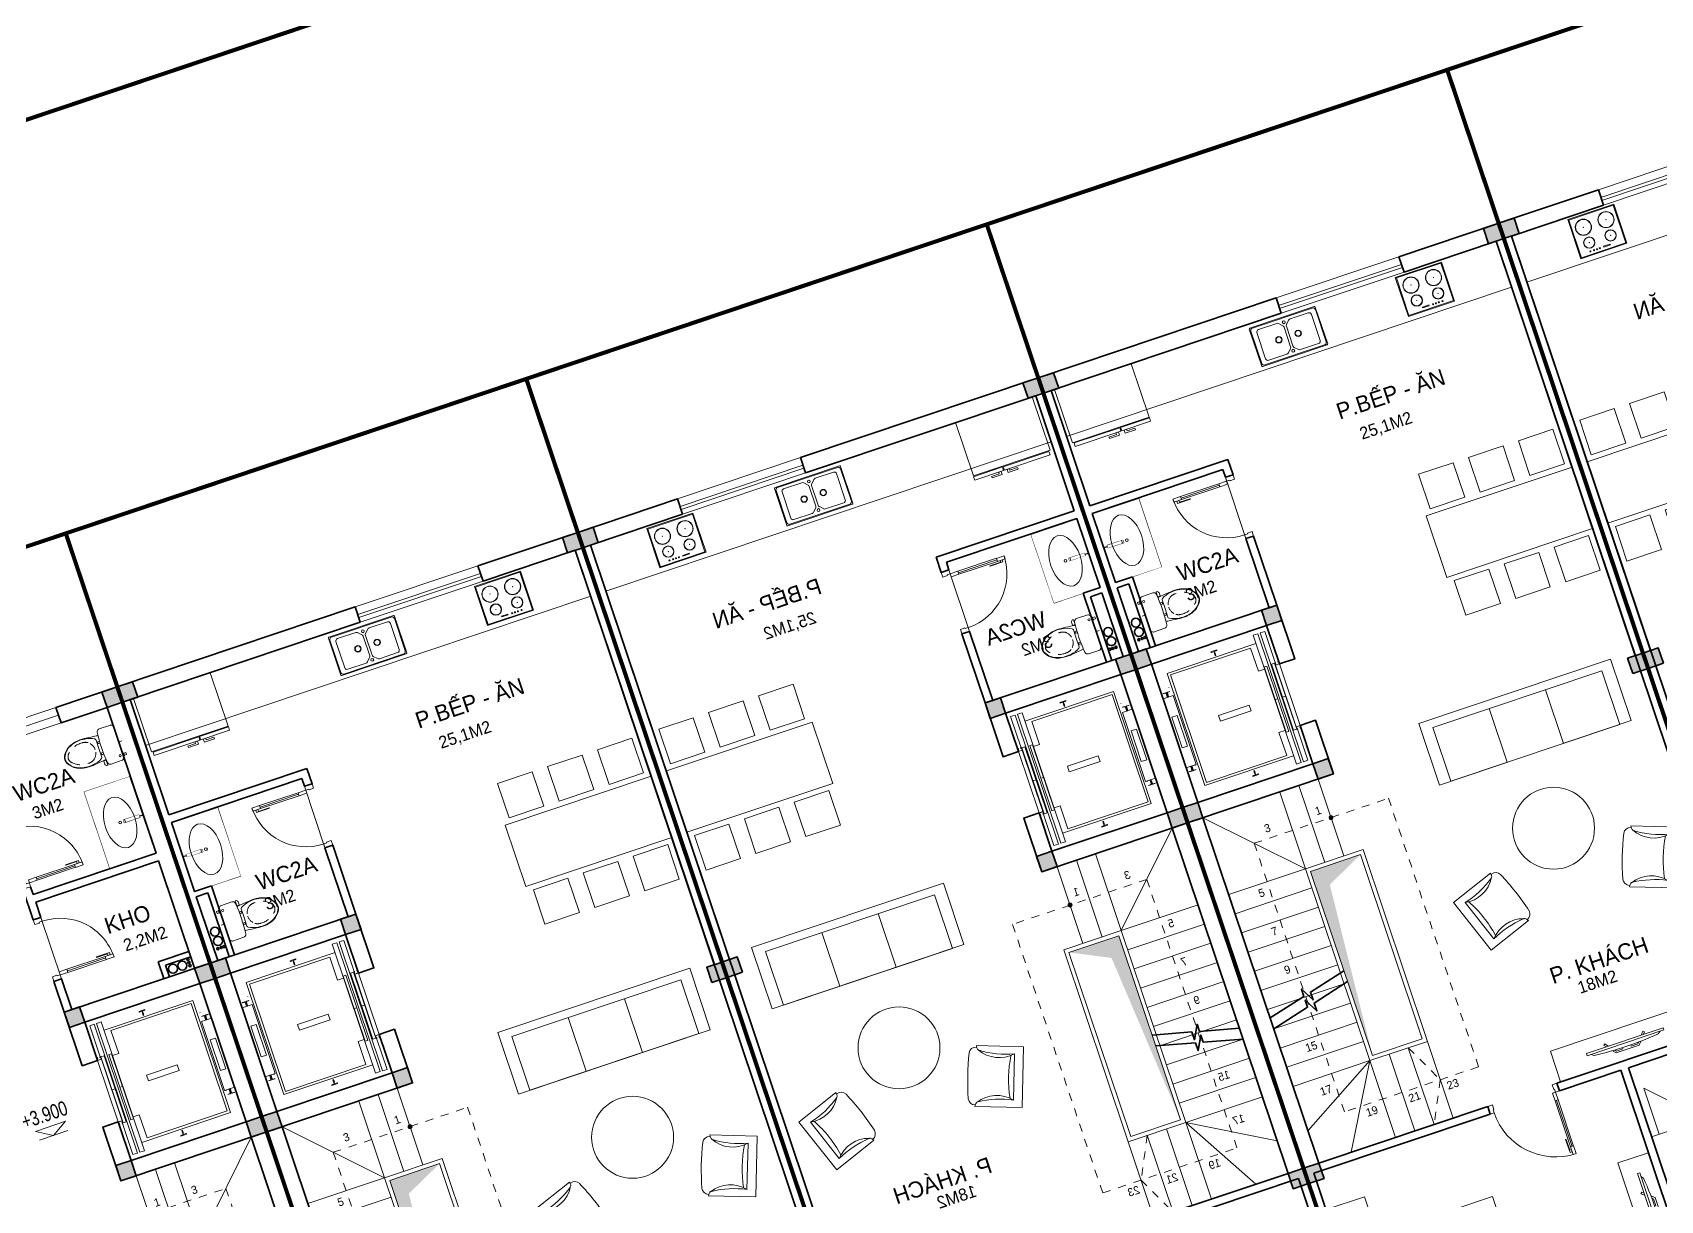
# Model space of a CAD drawing. Header units: metres. Extents: x 568336 to 569219, y 2065964 to 2066430.
# Drawn here: x 568539.63 to 568559.74, y 2066027.63 to 2066042.06 of the extents above; entities that cross this region are included whole.
import ezdxf

# ---------------------------------------------------------------- set-up
doc = ezdxf.new("R2010")
doc.units = ezdxf.units.M
for name, pattern in [('$AUDIT_BAD_LTYPE2', [0]), ('CENTER', [2, 1.25, -0.25, 0.25, -0.25]), ('HIDDEN', [0.375, 0.25, -0.125]), ('HIDDEN2', [0.1875, 0.125, -0.0625]), ('xref-thap C (mb tang 32-2)$0$HIDDEN', [0.375, 0.25, -0.125])]:
    doc.linetypes.add(name, pattern=pattern)
doc.layers.get('0').update_dxf_attribs({"linetype": 'CONTINUOUS'})
doc.layers.get('DEFPOINTS').update_dxf_attribs({"linetype": 'CONTINUOUS'})
for name, color, linetype, lineweight in [('-CENTER', 143, 'CENTER', 13), ('-CONCRETE', 1, 'CONTINUOUS', 35), ('-DIM', 9, 'CONTINUOUS', 13), ('-DOOR', 137, 'CONTINUOUS', 9), ('-FURNITURE', 46, 'CONTINUOUS', 9), ('-HATCH', 8, 'CONTINUOUS', 5), ('-KH', 143, 'CONTINUOUS', 13), ('-LINE1', 7, 'CONTINUOUS', 18), ('-LINE2', 252, 'CONTINUOUS', 9), ('-STEEL1', 1, 'CONTINUOUS', 35), ('-TEXT', 7, 'CONTINUOUS', 15), ('-WALL', 4, 'CONTINUOUS', 35), ('TEXT25', 2, 'CONTINUOUS', 13)]:
    doc.layers.add(name, color=color, linetype=linetype, lineweight=lineweight)
for name, color, linetype in [('-RANH GIOI LO DAT', 12, 'CONTINUOUS'), ('ChiaLo', 128, 'CENTER'), ('ViaHeS', 32, 'CONTINUOUS')]:
    doc.layers.add(name, color=color, linetype=linetype)
doc.styles.add('1', font='arial.ttf')
doc.styles.add('SVN_AVO_thuong', font='')
doc.styles.add('T1', font='', dxfattribs={"height": 200})
doc.styles.add('vnavanth', font='', dxfattribs={"width": 0.8})
doc.styles.get('SVN_AVO_thuong').set_extended_font_data('SVN-Avo')
doc.styles.get('T1').set_extended_font_data('VNgeometric Light')
doc.styles.get('vnavanth').set_extended_font_data('.VnAvantH')

# ---------------------------------------------------------------- blocks, each defined once
blk = doc.blocks.new('XR.MB.LM123$0$tvi 1')
blk.add_lwpolyline([(29, 0), (29, -1000), (0, -1000), (0, 0)], close=True)
for points in [[(29, -50), (52, -81)], [(-24, -236), (-39, -252)], [(0, -285), (-39, -252)], [(0, -256), (-24, -236)], [(70, -315), (111, -350), (111, -650), (70, -685)], [(89, -446), (89, -360), (71, -345)], [(89, -554), (89, -640), (71, -655)], [(89, -446), (73, -446)], [(89, -554), (73, -554)], [(0, -715), (-39, -748)], [(-24, -764), (-39, -748)], [(0, -744), (-24, -764)], [(29, -950), (52, -919)]]:
    blk.add_lwpolyline(points)
blk.add_arc((-4025, -500), 4099, 354.1311, 5.8689)
blk = doc.blocks.new('SOFA 2500')
at = {"layer": '-FURNITURE'}
for p, q in [((267949, 8788), (268649, 8788)), ((267949, 8055), (268649, 8055))]:
    blk.add_line(p, q, dxfattribs=at)
for points in [[(267849, 9672), (268649, 9672), (268649, 7172), (267849, 7172)], [(267949, 9522), (268649, 9522), (268649, 7322), (267949, 7322)]]:
    blk.add_lwpolyline(points, close=True, dxfattribs=at)
blk = doc.blocks.new('A$C18091ED7')
for p, q in [((0, -42), (0, 0)), ((146, -27), (179, -27)), ((146, -27), (146, -30)), ((146, -30), (166, -30)), ((153, -37), (146, -30)), ((152, 0), (152, -27)), ((152, 0), (179, 0)), ((153, -37), (166, -37)), ((153, -40), (153, -37)), ((153, -40), (178, -40)), ((153, -40), (178, -40)), ((153, -40), (153, -42)), ((185, -30), (166, -30)), ((178, -37), (166, -37)), ((185, -30), (178, -37)), ((178, -37), (178, -40)), ((178, -40), (178, -42)), ((179, 0), (179, -27)), ((179, -27), (185, -27)), ((185, -27), (185, -30)), ((-83, -267), (-83, -300)), ((-83, -278), (-83, -288)), ((-61, -290), (-83, -290)), ((-63, -265), (-81, -265)), ((-61, -267), (-61, -300)), ((61, -267), (61, -300)), ((61, -290), (83, -290)), ((63, -265), (81, -265)), ((83, -267), (83, -300)), ((83, -278), (83, -288)), ((165, -262), (165, -290)), ((168, -260), (228, -260)), ((168, -292), (207, -292)), ((231, -274), (231, -262))]:
    blk.add_line(p, q)
for points in [[(230, -219, -0.137407), (225, -235), (222, -241, -0.236081), (198, -255, -0.051961), (-198, -255, -0.236081), (-222, -241), (-225, -235, -0.137407), (-230, -219), (-230, -72, -0.198912), (-226, -63), (-209, -46, -0.198912), (-200, -42), (0, -42), (200, -42, -0.198912), (209, -46), (226, -63, -0.198912), (230, -72)], [(144, -619, -0.212405), (26, -734, -0.027685), (-1, -739, -0.022279), (-26, -734, -0.212405), (-144, -619, -0.142796), (-167, -428, -0.093005), (-128, -309, -0.256439), (-111, -300), (0, -300), (111, -300, -0.256439), (128, -309, -0.093005), (167, -428, -0.142796)]]:
    blk.add_lwpolyline(points, format="xyb", close=True)
at = {"linetype": 'xref-thap C (mb tang 32-2)$0$HIDDEN', "ltscale": 100}
blk.add_lwpolyline([(61, -669, -0.199031), (0, -699, -0.199031), (-61, -669, -0.218924), (-132, -478, -0.153791), (-112, -404, -0.236701), (0, -348, -0.236701), (112, -404, -0.153791), (132, -478, -0.218924)], format="xyb", close=True, dxfattribs=at)
blk.add_circle((166, -78), 13.9)
for centre, radius, start, end in [((-81, -267), 1.98, 90, 180), ((-63, -267), 1.98, 0, 90), ((63, -267), 1.98, 90, 180), ((81, -267), 1.98, 0, 90), ((168, -262), 2.47, 90, 180), ((168, -290), 2.47, 180, 270), ((207, -277), 15.5, 270, 306.4659), ((168, -225), 80.1, 306.4659, 320.3123), ((228, -274), 2.47, 320.3123, 0)]:
    blk.add_arc(centre, radius, start, end)
for points in [[(-156, -259), (-157, -267), (-164, -328), (-169, -385), (-184, -528), (-136, -679), (-50, -735), (-20, -741), (0, -744)], [(156, -259), (157, -267), (164, -328), (169, -385), (184, -528), (136, -679), (50, -735), (20, -741), (0, -744)]]:
    blk.add_open_spline(points, degree=3, knots=[130.613938, 130.613938, 130.613938, 130.613938, 152.852109, 311.129351, 417.703951, 561.383393, 697.692632, 710.812262, 710.812262, 710.812262, 710.812262])
blk = doc.blocks.new('G1600')
for p, q in [((137477, -212827), (139077, -212827)), ((137228, -213392), (137228, -213077)), ((139326, -213392), (139326, -213077)), ((137385, -213234), (137070, -213234)), ((139169, -213234), (139484, -213234))]:
    blk.add_line(p, q)
blk.add_lwpolyline([(137477, -213484), (137477, -211484), (139077, -211484), (139077, -213484), (137477, -213484)])
for points in [[(136977, -213484), (136977, -212984), (137477, -212984), (137477, -213484)], [(137617, -213375), (137617, -212999), (138235, -212999), (138235, -213375)], [(138937, -213375), (138937, -212999), (138320, -212999), (138320, -213375)], [(139577, -213484), (139577, -212984), (139077, -212984), (139077, -213484)]]:
    blk.add_lwpolyline(points, close=True)
for centre, radius in [((137228, -213234), 157), ((139326, -213234), 157), ((137228, -213234), 82.4), ((139326, -213234), 82.4)]:
    blk.add_circle(centre, radius)
blk = doc.blocks.new('ghe11asdsdsdsd')
at = {"layer": '-FURNITURE', "ltscale": 5}
for p, q in [((-454, 642), (-454, -60)), ((447, 643), (445, -59)), ((339, 75), (-348, 74)), ((445, -59), (-454, -60))]:
    blk.add_line(p, q, dxfattribs=at)
for centre, radius, start, end in [((-330, 640), 103, 97.7909, 180.472), ((14, -3057), 3816, 85.1505, 95.3732), ((322, 644), 103, 359.5522, 82.2333), ((-557, 172), 481, 73.628, 77.6744), ((-435, 586), 50, 17.2905, 73.628), ((-753, 311), 469, 329.603, 39.8271), ((-1717, 235), 1379, 353.2677, 15.3477), ((745, 311), 469, 140.0382, 210.2652), ((1709, 233), 1379, 164.5193, 186.6002), ((428, 586), 50, 106.2084, 162.5459), ((548, 172), 481, 102.162, 106.2084), ((-1, -1576), 1730, 79.6029, 100.5814)]:
    blk.add_arc(centre, radius, start, end, dxfattribs=at)
blk = doc.blocks.new('Sink_Cicle')
blk.add_lwpolyline([(17, -50), (-17, -50), (-18, -252), (17, -252)], close=True)
blk.add_circle((0, -300), 17.5)
at = {"layer": 'DEFPOINTS'}
blk.add_line((0, -100), (0, 0), dxfattribs=at)
blk.add_wipeout([(17, -50), (-17, -50), (-18, -252), (17, -252)])
at = {"layer": '-FURNITURE', "linetype": 'Continuous'}
blk.add_ellipse((0, -300), major_axis=(-325, 0), ratio=0.584615, dxfattribs=at)
blk.add_line((-18, -237), (17, -237))
blk = doc.blocks.new('*U148')
at = {"ltscale": 300}
blk.add_lwpolyline([(0, 0), (900, 0), (900, -600), (0, -600)], close=True, dxfattribs=at)
blk.add_wipeout([(0, 0), (900, 0), (900, -600), (0, -600)], dxfattribs=at)
blk.add_blockref('Sink_Cicle', (450, 0), dxfattribs=at)
blk = doc.blocks.new('A$C55AD6C8F')
at = {"ltscale": 3}
for p, q in [((-750, 624), (-750, 1000)), ((-750, 1000), (-704, 1000)), ((-704, 1000), (-704, 624)), ((0, 1000), (-695, 1000)), ((-695, 1000), (-695, 0)), ((0, 0), (0, 1000)), ((-704, 624), (-750, 624)), ((-750, 613), (-750, 18)), ((-704, 613), (-750, 613)), ((-704, 18), (-704, 613)), ((-750, 18), (-704, 18)), ((-695, 0), (0, 0))]:
    blk.add_line(p, q, dxfattribs=at)
at = {"ltscale": 3, "elevation": 0}
for points in [[(-750, 688), (-750, 657), (-790, 657), (-790, 788), (-771, 788), (-771, 688)], [(-750, 549), (-750, 580), (-790, 580), (-790, 449), (-771, 449), (-771, 549)]]:
    blk.add_lwpolyline(points, close=True, dxfattribs=at)
blk = doc.blocks.new('A$C14986441')
at = {"ltscale": 3}
for p, q in [((-250, 420), (-250, -420)), ((240, 430), (-240, 430)), ((250, -420), (250, 420)), ((-200, 325), (-200, 87)), ((170, 355), (-170, 355)), ((200, 87), (200, 325)), ((-191, 66), (-149, 24)), ((-128, 15), (128, 15)), ((149, 24), (191, 66)), ((-200, -325), (-200, -87)), ((-191, -66), (-149, -24)), ((-128, -15), (128, -15)), ((149, -24), (191, -66)), ((200, -87), (200, -325)), ((170, -355), (-170, -355)), ((-240, -430), (240, -430))]:
    blk.add_line(p, q, dxfattribs=at)
blk.add_lwpolyline([(240, -390), (240, 390, 0.414214), (210, 420), (-210, 420, 0.414214), (-240, 390), (-240, -390, 0.414214), (-210, -420), (210, -420, 0.414214)], format="xyb", close=True, dxfattribs=at)
for centre, radius in [((-186, 0), 17.5), ((0, 125), 40), ((0, 125), 35), ((185, 0), 17.5), ((0, -125), 40), ((0, -125), 35)]:
    blk.add_circle(centre, radius, dxfattribs=at)
for centre, radius, start, end in [((-240, 420), 10, 90, 180), ((240, 420), 10, 0, 90), ((-170, 325), 30, 90, 180), ((170, 325), 30, 0, 90), ((-170, 87), 30, 180, 225), ((-128, 45), 30, 225, 270), ((128, 45), 30, 270, 315), ((170, 87), 30, 315, 0), ((-170, -87), 30, 135, 180), ((-128, -45), 30, 90, 135), ((128, -45), 30, 45, 90), ((170, -87), 30, 0, 45), ((-170, -325), 30, 180, 270), ((170, -325), 30, 270, 0), ((-240, -420), 10, 180, 270), ((240, -420), 10, 270, 0)]:
    blk.add_arc(centre, radius, start, end, dxfattribs=at)
blk = doc.blocks.new('A$C23F441E4')
at = {"ltscale": 3}
blk.add_lwpolyline([(-300, 0), (-300, -510), (300, -510), (300, 0), (-300, 0)], dxfattribs=at)
for points in [[(-290, -10), (-290, -500), (290, -500), (290, -10)], [(-100, -46), (-15, -46), (-15, -56), (-100, -56)]]:
    blk.add_lwpolyline(points, close=True, dxfattribs=at)
for centre, radius in [((-139, -156), 70), ((-139, -156), 67), ((-139, -156), 2), ((37, -48), 6.6), ((74, -48), 6.6), ((139, -156), 70), ((139, -156), 67), ((112, -48), 6.6), ((139, -156), 2), ((160, -48), 6.6), ((-147, -359), 100), ((-147, -359), 97), ((-147, -359), 2), ((147, -359), 100), ((147, -359), 97), ((147, -359), 2)]:
    blk.add_circle(centre, radius, dxfattribs=at)
blk = doc.blocks.new('A$C2896516a')
for points in [[(75, 1386), (525, 1386), (525, 1836), (75, 1836), (75, 1386)], [(725, 1386), (1175, 1386), (1175, 1836), (725, 1836), (725, 1386)], [(1375, 1386), (1825, 1386), (1825, 1836), (1375, 1836), (1375, 1386)], [(75, 450), (525, 450), (525, 0), (75, 0), (75, 450)], [(725, 450), (1175, 450), (1175, 0), (725, 0), (725, 450)], [(1375, 450), (1825, 450), (1825, 0), (1375, 0), (1375, 450)]]:
    blk.add_lwpolyline(points)
blk.add_lwpolyline([(0, 518), (1900, 518), (1900, 1318), (0, 1318)], close=True)
blk = doc.blocks.new('*U152')
at = {"linetype": '$AUDIT_BAD_LTYPE2'}
for p, q in [((70, 100), (70, 700)), ((90, 700), (90, 100))]:
    blk.add_line(p, q, dxfattribs=at)
for points in [[(50, 700), (90, 700), (90, 800), (50, 800), (50, 700)], [(50, 703), (50, 100)], [(50, 100), (90, 100), (90, 0), (50, 0), (50, 100)]]:
    blk.add_lwpolyline(points)
for points in [[(118, 595), (118, 764), (90, 764), (90, 736), (113, 736), (113, 595)], [(0, 0), (50, 0), (50, -40), (60, -40), (60, -100), (0, -100)], [(900, 0), (850, 0), (850, -40), (840, -40), (840, -100), (900, -100)]]:
    blk.add_lwpolyline(points, close=True)
at = {"linetype": '$AUDIT_BAD_LTYPE2', "ltscale": 0.3}
blk.add_arc((50, 0), 800, 0, 90, dxfattribs=at)
blk = doc.blocks.new('*U153')
at = {"linetype": '$AUDIT_BAD_LTYPE2'}
for p, q in [((70, 100), (70, 600)), ((90, 600), (90, 100))]:
    blk.add_line(p, q, dxfattribs=at)
for points in [[(50, 600), (90, 600), (90, 700), (50, 700), (50, 600)], [(50, 603), (50, 100)], [(50, 100), (90, 100), (90, 0), (50, 0), (50, 100)]]:
    blk.add_lwpolyline(points)
for points in [[(118, 495), (118, 664), (90, 664), (90, 636), (113, 636), (113, 495)], [(0, 0), (50, 0), (50, -40), (60, -40), (60, -100), (0, -100)], [(800, 0), (750, 0), (750, -40), (740, -40), (740, -100), (800, -100)]]:
    blk.add_lwpolyline(points, close=True)
at = {"linetype": '$AUDIT_BAD_LTYPE2', "ltscale": 0.3}
blk.add_arc((50, 0), 700, 0, 90, dxfattribs=at)
blk = doc.blocks.new('X-5M-DH-2-CORE$0$A$C75E80C28')
at = {"layer": '-LINE2', "linetype": 'Continuous', "ltscale": 2}
for p, q in [((-731, -149), (731, -149)), ((-731, -1305), (-731, -149)), ((-700, -179), (700, -179)), ((-700, -1225), (-700, -179)), ((-557, -112), (-560, -112)), ((-510, -22), (-510, -51)), ((-507, -22), (-510, -22)), ((-510, -109), (-510, -79)), ((-507, -22), (-507, -51)), ((-507, -109), (-507, -79)), ((-456, -57), (-501, -57)), ((-456, -60), (-501, -60)), ((-456, -70), (-501, -70)), ((-456, -73), (-501, -73)), ((-453, -63), (-453, -67)), ((-450, -63), (-450, -67)), ((450, -63), (450, -67)), ((453, -63), (453, -67)), ((456, -57), (501, -57)), ((456, -60), (501, -60)), ((456, -70), (501, -70)), ((456, -73), (501, -73)), ((457, -112), (460, -112)), ((507, -22), (510, -22)), ((507, -22), (507, -51)), ((507, -109), (507, -79)), ((510, -22), (510, -51)), ((510, -109), (510, -79)), ((700, -1225), (700, -179)), ((731, -1305), (731, -149)), ((840, -1305), (-840, -1305)), ((-840, -1365), (-840, -1305)), ((840, -1365), (-840, -1365)), ((840, -1395), (-840, -1395)), ((-840, -1395), (-840, -1455)), ((-700, -1225), (-400, -1225)), ((430, -1406), (-430, -1406)), ((-430, -1406), (-430, -1446)), ((425, -1309), (-425, -1309)), ((-425, -1343), (-425, -1309)), ((425, -1343), (-425, -1343)), ((-400, -1305), (-400, -1225)), ((0, -1309), (0, -1343)), ((0, -1406), (0, -1446)), ((700, -1225), (400, -1225)), ((400, -1305), (400, -1225)), ((425, -1343), (425, -1309)), ((430, -1406), (430, -1446)), ((840, -1365), (840, -1305)), ((840, -1395), (840, -1455)), ((-840, -1455), (-435, -1455)), ((-435, -1450), (-435, -1460)), ((-435, -1450), (-400, -1450)), ((-435, -1460), (-425, -1460)), ((-435, -1490), (-435, -1500)), ((-435, -1490), (-425, -1490)), ((-435, -1500), (-400, -1500)), ((-433, -1452), (-433, -1458)), ((-433, -1452), (-402, -1452)), ((-433, -1458), (-425, -1458)), ((-433, -1492), (-433, -1498)), ((-433, -1492), (-425, -1492)), ((-433, -1498), (-402, -1498)), ((430, -1446), (-430, -1446)), ((-425, -1458), (-425, -1460)), ((-425, -1490), (-425, -1492)), ((-402, -1452), (-402, -1498)), ((400, -1450), (-400, -1450)), ((-400, -1450), (-400, -1500)), ((400, -1450), (400, -1500)), ((435, -1450), (400, -1450)), ((435, -1500), (400, -1500)), ((402, -1452), (402, -1498)), ((433, -1452), (402, -1452)), ((433, -1498), (402, -1498)), ((433, -1458), (425, -1458)), ((425, -1458), (425, -1460)), ((435, -1460), (425, -1460)), ((425, -1490), (425, -1492)), ((435, -1490), (425, -1490)), ((433, -1492), (425, -1492)), ((433, -1452), (433, -1458)), ((433, -1492), (433, -1498)), ((435, -1450), (435, -1460)), ((840, -1455), (435, -1455)), ((435, -1490), (435, -1500))]:
    blk.add_line(p, q, dxfattribs=at)
for points in [[(-450, 0), (-450, -130), (450, -130), (450, 0)], [(-200, -29), (200, -29), (200, -101), (-200, -101)], [(-36, -584), (36, -584), (36, -984), (-36, -984)]]:
    blk.add_lwpolyline(points, close=True, dxfattribs=at)
for points in [[(-780, -789), (-751, -789, 0.414214), (-750, -788), (-750, -784), (-750, -780, 0.414214), (-751, -779), (-780, -779, -0.256978), (-784, -782), (-798, -782, -0.414214), (-801, -779), (-804, -749, 0.414214), (-807, -746), (-812, -746), (-812, -784), (-812, -821), (-807, -821, 0.414214), (-804, -818), (-801, -789, -0.414214), (-798, -786), (-784, -786, -0.256978), (-780, -789)], [(780, -789), (751, -789, -0.414214), (750, -788), (750, -784), (750, -780, -0.414214), (751, -779), (780, -779, 0.256978), (784, -782), (798, -782, 0.414214), (801, -779), (804, -749, -0.414214), (807, -746), (812, -746), (812, -784), (812, -821), (807, -821, -0.414214), (804, -818), (801, -789, 0.414214), (798, -786), (784, -786, 0.256978), (780, -789)]]:
    blk.add_lwpolyline(points, format="xyb", dxfattribs=at)
for centre, radius, start, end in [((-501, -51), 9.4, 180, 270), ((-501, -79), 9.4, 90, 180), ((-501, -51), 6.2, 180, 270), ((-501, -79), 6.2, 90, 180), ((-456, -63), 6.2, 0, 90), ((-456, -63), 3, 0, 90), ((-456, -67), 6.2, 270, 0), ((-456, -67), 3, 270, 0), ((456, -63), 6.2, 90, 180), ((456, -67), 6.2, 180, 270), ((456, -63), 3, 90, 180), ((456, -67), 3, 180, 270), ((501, -51), 6.2, 270, 0), ((501, -51), 9.4, 270, 0), ((501, -79), 9.4, 0, 90), ((501, -79), 6.2, 0, 90)]:
    blk.add_arc(centre, radius, start, end, dxfattribs=at)
blk = doc.blocks.new('A$C5C575821')
at = {"layer": '-CONCRETE'}
h = blk.add_hatch(color=256, dxfattribs=at)
h.dxf.hatch_style = 1
h.paths.add_polyline_path([(0, 200), (0, 0), (200, 0), (200, 200)])
blk.add_lwpolyline([(0, 0), (200, 0), (200, 200), (0, 200)], close=True, dxfattribs=at)
blk = doc.blocks.new('A$C3F71457E')
at = {"layer": '-CONCRETE'}
blk.add_lwpolyline([(0, -100), (0, 400), (-1500, 400), (-1500, -1400), (0, -1400), (0, -900), (200, -900), (200, -1600), (-1700, -1600), (-1700, 600), (200, 600), (200, -100), (0, -100)], dxfattribs=at)
at = {"layer": '-LINE1'}
blk.add_line((0, -900), (0, -100), dxfattribs=at)
at = {"layer": '-WALL'}
for p in [(-1700, 400), (0, 400), (-1700, -1600), (0, -1600)]:
    blk.add_blockref('A$C5C575821', p, dxfattribs=at)
at = {"color": 2, "rotation": 90}
blk.add_blockref('X-5M-DH-2-CORE$0$A$C75E80C28', (-1500, -500), dxfattribs=at)
blk = doc.blocks.new('TRUC M4')
at = {"layer": '-WALL'}
for p in [(-200, 14600), (5600, 14600), (-200, 9000), (5600, 9000), (-200, 4300), (5600, 4300), (-200, -200), (5600, -200)]:
    blk.add_blockref('A$C5C575821', p, dxfattribs=at)
blk = doc.blocks.new('M4- T2')
at = {"layer": '-HATCH', "true_color": 0x8c8896}
h = blk.add_hatch(color=252, dxfattribs=at)
h.dxf.hatch_style = 1
edge = h.paths.add_edge_path()
edge.add_arc((718473, 40240), 24.6, 0, 360)
h = blk.add_hatch(color=252, dxfattribs=at)
h.dxf.hatch_style = 1
h.paths.add_polyline_path([(718672, 39690), (718023, 39690), (718023, 37290), (718195, 39459)])
at = {"layer": '-CONCRETE'}
for centre, radius in [((716953, 43290, 0), 55), ((716953, 43169, 0), 55), ((716922, 43079, 0), 13), ((716964, 43079, 0), 13), ((717002, 43079, 0), 13)]:
    blk.add_circle(centre, radius, dxfattribs=at)
at = {"layer": '-DOOR'}
blk.add_line((718573, 43841), (718573, 44641), dxfattribs=at)
for points in [[(721473, 46542), (719872, 46542), (719872, 46342), (721473, 46342)], [(719872, 46442), (721473, 46442), (721473, 46403), (719872, 46403)]]:
    blk.add_lwpolyline(points, close=True, dxfattribs=at)
at = {"layer": '-FURNITURE'}
for p, q in [((722673, 45742), (716873, 45741)), ((720973, 35241), (722673, 35241))]:
    blk.add_line(p, q, dxfattribs=at)
for points in [[(720123, 36641), (721951, 36641), (721951, 36241), (720123, 36241)], [(720473, 33667), (720473, 35069), (720873, 35065), (720873, 33667)]]:
    blk.add_lwpolyline(points, close=True, dxfattribs=at)
blk.add_lwpolyline([(721073, 35241), (721073, 35841), (721673, 35241)], dxfattribs=at)
blk.add_circle((721037, 39240), 506, dxfattribs=at)
at = {"layer": '-KH', "linetype": 'HIDDEN2', "ltscale": 5}
blk.add_lwpolyline([(717473, 40240), (719222, 40240), (719222, 36740), (717473, 36740)], close=True, dxfattribs=at)
blk.add_lwpolyline([(718473, 37240), (718722, 36740), (718473, 36240)], dxfattribs=at)
at = {"layer": '-KH'}
blk.add_circle((718473, 40240), 24.6, dxfattribs=at)
at = {"layer": '-LINE1'}
for p, q in [((716773, 43119), (716773, 43119)), ((716773, 43119), (716773, 43119)), ((717973, 39740), (716973, 40741)), ((717973, 40740), (717973, 39740)), ((718223, 39740), (718223, 40740)), ((718223, 40740), (718223, 39740)), ((718473, 39740), (718473, 40740)), ((718473, 40740), (718473, 39740)), ((717973, 37240), (717973, 39740)), ((717973, 39740), (718722, 39740)), ((718023, 37290), (718023, 39690)), ((718023, 39690), (718672, 39690)), ((718672, 37290), (718672, 39690)), ((718722, 37290), (718722, 39740)), ((717973, 37240), (716973, 36663)), ((717973, 37240), (717395, 36240)), ((717973, 37240), (718722, 37240)), ((717973, 36240), (717973, 37240)), ((718023, 37290), (718672, 37290)), ((718223, 37240), (718223, 36240)), ((718223, 36240), (718223, 37240)), ((718473, 37240), (718473, 36240)), ((718473, 36240), (718473, 37240)), ((718722, 36240), (718722, 37290)), ((718722, 37240), (718722, 36240))]:
    blk.add_line(p, q, dxfattribs=at)
at = {"layer": '-LINE1', "lineweight": 18}
for p, q in [((717973, 39740), (716973, 39740)), ((717973, 39490), (716973, 39490)), ((717973, 39240), (716973, 39240)), ((717973, 38990), (716973, 38990)), ((717973, 38740), (716973, 38740)), ((717973, 38490), (716973, 38490)), ((717973, 38240), (716973, 38240)), ((717973, 37990), (716973, 37990)), ((717973, 37740), (716973, 37740)), ((717973, 37490), (716973, 37490)), ((717973, 37240), (716973, 37240))]:
    blk.add_line(p, q, dxfattribs=at)
at = {"layer": '-RANH GIOI LO DAT', "linetype": 'HIDDEN', "ltscale": 10, "const_width": 50}
blk.add_lwpolyline([(716773, 48541), (722773, 48541), (722773, 28541), (716773, 28541)], close=True, dxfattribs=at)
at = {"layer": '-WALL'}
for p, q in [((716773, 46541), (719872, 46542)), ((719872, 46542), (719872, 46342)), ((721473, 46542), (722773, 46541)), ((721473, 46542), (721473, 46342)), ((722773, 46541), (722773, 32541)), ((722773, 31541), (722773, 46541)), ((719872, 46342), (716873, 46341)), ((722673, 46341), (721473, 46342)), ((722673, 46341), (722673, 36241)), ((722673, 40941), (722673, 46341)), ((718573, 44641), (718573, 44741)), ((718573, 44641), (718673, 44641)), ((718673, 44641), (718673, 44841)), ((718573, 42941), (718573, 43841)), ((718573, 43841), (718673, 43841)), ((718673, 42941), (718673, 43841)), ((718573, 42941), (718673, 42941)), ((716873, 40741), (716773, 40741)), ((716773, 40741), (716773, 31541)), ((716973, 36241), (716973, 40741)), ((719173, 36241), (716973, 36241)), ((719173, 36141), (719173, 36241)), ((722673, 36241), (720073, 36241)), ((720073, 36241), (720073, 36141)), ((716873, 31741), (716873, 36141)), ((716873, 36141), (719173, 36141)), ((720073, 36141), (720873, 36141)), ((720873, 36141), (720873, 33341)), ((720973, 36141), (722352, 36141)), ((720973, 33441), (720973, 36141))]:
    blk.add_line(p, q, dxfattribs=at)
for points in [[(717085, 42941), (716773, 42941)], [(718023, 38395), (717546, 38276), (717546, 38174), (717453, 38346), (717453, 38252), (716973, 38132)], [(718023, 38253), (717546, 38134), (717546, 38032), (717453, 38204), (717453, 38110), (716973, 37990)]]:
    blk.add_lwpolyline(points, dxfattribs=at)
at = {"layer": '-DIM', "xscale": -1, "rotation": 90}
blk.add_blockref('SOFA 2500', (729542, 308844), dxfattribs=at)
at = {"layer": '-DOOR', "xscale": -1, "rotation": 90}
blk.add_blockref('*U153', (718573, 44641), dxfattribs=at)
at = {"layer": '-DOOR', "rotation": 180}
blk.add_blockref('*U152', (720073, 36141), dxfattribs=at)
at = {"layer": '-FURNITURE', "xscale": -1}
for name, p, rotation in [('A$C55AD6C8F', (716918, 46341), 270), ('A$C23F441E4', (721649, 45803), 180)]:
    blk.add_blockref(name, p, dxfattribs=dict(at, rotation=rotation))
at = {"layer": '-FURNITURE'}
for name, p, rotation in [('A$C14986441', (719866, 46041), 270.0006840405799), ('A$C18091ED7', (717051, 43341), 90.00000000000001), ('G1600', (930357, 172644), 270)]:
    blk.add_blockref(name, p, dxfattribs=dict(at, rotation=rotation))
blk.add_blockref('A$C2896516a', (720773, 42080), dxfattribs=at)
at = {"layer": '-FURNITURE', "yscale": 0.8339792703841296, "zscale": 0.8339792703841296}
for p, xscale, rotation in [((719746, 38430, 0), -0.8339792703841296, 289.9411009505635), ((722328, 38430, 0), 0.8339792703841296, 70.0588990494365)]:
    blk.add_blockref('ghe11asdsdsdsd', p, dxfattribs=dict(at, xscale=xscale, rotation=rotation))
at = {"layer": '-FURNITURE', "extrusion": (0, 0, -1), "xscale": -1, "rotation": 90.00368972240832}
blk.add_blockref('XR.MB.LM123$0$tvi 1', (-721537, 36473), dxfattribs=at)
at = {"layer": '-FURNITURE', "extrusion": (0, 0, -1), "rotation": 179.9963102775916}
blk.add_blockref('XR.MB.LM123$0$tvi 1', (-720663, 33867), dxfattribs=at)
at = {"layer": '-WALL', "xscale": -1, "rotation": 180}
blk.add_blockref('A$C3F71457E', (718473, 41341), dxfattribs=at)
at = {"layer": '-TEXT', "style": 'T1'}
for s, p in [('3', (717648, 40317)), ('1', (718312, 40321)), ('5', (717326, 39581)), ('7', (717326, 39081)), ('9', (717326, 38581)), ('15', (717268, 37586)), ('17', (717268, 37017)), ('19', (717723, 36590)), ('21', (718279, 36590)), ('23 ', (718778, 36590))]:
    blk.add_text(s, height=100, rotation=360, dxfattribs=at).set_placement(p)
at = {"layer": 'TEXT25'}
for s, height, rotation, style, p in [('P.BẾP - ĂN', 200, 360, 'SVN_AVO_thuong', (720138, 44865)), ('25,1M2', 150, 0, 'T1', (720322, 44542)), ('WC2A', 200, 360, 'SVN_AVO_thuong', (717635, 43595)), ('3M2', 150, 360, 'T1', (717646, 43336)), ('P. KHÁCH', 200, 360, 'SVN_AVO_thuong', (720418, 37415)), ('18M2', 150, 0, 'T1', (720696, 37195))]:
    blk.add_text(s, height=height, rotation=rotation, dxfattribs=dict(at, style=style)).set_placement(p)
at = {"layer": '-FURNITURE', "extrusion": (0, 0, -1), "xscale": -1, "zscale": -1, "rotation": 270}
blk.add_blockref('*U148', (-716873, 43841), dxfattribs=at)
at = {"layer": '-WALL'}
for p, q in [((716773, 46541), (716773, 42941)), ((716873, 46341), (716873, 44841)), ((716773, 44741), (716773, 44741)), ((716873, 44841), (718673, 44841)), ((716873, 44741), (716873, 43841)), ((716873, 44741), (718573, 44741)), ((717093, 43841), (716873, 43841)), ((717093, 43841), (717093, 42941)), ((716873, 43771), (716873, 42941)), ((717023, 43771), (716873, 43771)), ((717023, 43771), (717023, 42941))]:
    blk.add_line(p, q, dxfattribs=at)
at = {"layer": '-STEEL1'}
blk.add_blockref('TRUC M4', (716973, 31741), dxfattribs=at)
blk = doc.blocks.new('GHE600')
at = {"layer": '-FURNITURE'}
for p, q in [((269950, 8710), (270650, 8710)), ((269950, 8043), (270650, 8043))]:
    blk.add_line(p, q, dxfattribs=at)
for points in [[(270146, 9595), (270146, 10095), (270646, 10095), (270646, 9595)], [(269850, 9526), (270650, 9526), (270650, 7226), (269850, 7226)], [(269950, 9376), (270650, 9376), (270650, 7376), (269950, 7376)], [(270146, 7158), (270146, 6658), (270646, 6658), (270646, 7158)]]:
    blk.add_lwpolyline(points, close=True, dxfattribs=at)
at = {"layer": '-FURNITURE', "elevation": 0}
for points in [[(271287, 9830), (270646, 9832)], [(272038, 6909), (272634, 6908), (272634, 9823), (272038, 9826)], [(270262, 9595), (270262, 9526)], [(270262, 7226), (270262, 7158)], [(270646, 6917), (271287, 6913)]]:
    blk.add_lwpolyline(points, dxfattribs=at)
at = {"layer": '-FURNITURE'}
for centre, radius in [((270396, 9845), 200), ((270396, 9845), 150), ((270396, 6908), 200), ((270396, 6908), 150)]:
    blk.add_circle(centre, radius, dxfattribs=at)
at = {"layer": '-FURNITURE', "extrusion": (0, 0, -1)}
blk.add_ellipse((271662, 8365), major_axis=(0, 750), ratio=0.589994, dxfattribs=at)
at = {"layer": '-FURNITURE', "zscale": 0.83397927038413}
for p, xscale, yscale, rotation in [((271659, 10145, 0), 0.83397927038413, 0.83397927038413, 179.9447021404027), ((271659, 6608, 0), -0.8339792703841301, 0.8339792703841301, 0.05529785959737722)]:
    blk.add_blockref('ghe11asdsdsdsd', p, dxfattribs=dict(at, xscale=xscale, yscale=yscale, rotation=rotation))
blk = doc.blocks.new('*U175')
at = {"ltscale": 300}
blk.add_lwpolyline([(0, 0), (1000, 0), (1000, -600), (0, -600)], close=True, dxfattribs=at)
blk.add_wipeout([(0, 0), (1000, 0), (1000, -600), (0, -600)], dxfattribs=at)
blk.add_blockref('Sink_Cicle', (500, 0), dxfattribs=at)
blk = doc.blocks.new('*U18')
at = {"linetype": '$AUDIT_BAD_LTYPE2'}
for p, q in [((70, 100), (70, 600)), ((90, 600), (90, 100))]:
    blk.add_line(p, q, dxfattribs=at)
for points in [[(50, 600), (90, 600), (90, 700), (50, 700), (50, 600)], [(50, 603), (50, 100)], [(50, 100), (90, 100), (90, 0), (50, 0), (50, 100)]]:
    blk.add_lwpolyline(points)
for points in [[(118, 495), (118, 664), (90, 664), (90, 636), (113, 636), (113, 495)], [(0, 0), (50, 0), (50, -40), (60, -40), (60, -100), (0, -100)], [(800, 0), (750, 0), (750, -40), (740, -40), (740, -100), (800, -100)]]:
    blk.add_lwpolyline(points, close=True)
at = {"linetype": '$AUDIT_BAD_LTYPE2', "ltscale": 0.3}
blk.add_arc((50, 0), 700, 0, 90, dxfattribs=at)
blk = doc.blocks.new('TRUC M6')
at = {"layer": '-WALL'}
for p in [(-200, 12490), (4900, 12490), (6600, 12490), (-200, 6890), (-200, 2190), (6600, 2190), (-200, -200), (1813, -2310), (6600, -2310)]:
    blk.add_blockref('A$C5C575821', p, dxfattribs=at)
blk = doc.blocks.new('M6-T2')
at = {"layer": '-CONCRETE'}
for centre, radius in [((204431, -90621, 0), 55), ((204552, -90621, 0), 55), ((204642, -90572, 0), 13), ((204642, -90611, 0), 13), ((204642, -90652, 0), 13)]:
    blk.add_circle(centre, radius, dxfattribs=at)
at = {"layer": '-DOOR'}
blk.add_lwpolyline([(203386, -87101), (204086, -87101), (204086, -87301), (203386, -87301)], close=True, dxfattribs=at)
blk.add_lwpolyline([(203386, -87201), (204086, -87201)], dxfattribs=at)
at = {"layer": '-HATCH'}
blk.add_line((203086, -89501), (203086, -90301), dxfattribs=at)
at = {"layer": '-KH'}
blk.add_line((202193, -92104, 0), (202561, -92104, 0), dxfattribs=at)
at = {"layer": '-KH', "elevation": 0}
blk.add_lwpolyline([(202572, -91986), (202182, -91986), (202377, -92104)], close=True, dxfattribs=at)
at = {"layer": '-KH', "linetype": 'HIDDEN2', "ltscale": 5}
blk.add_lwpolyline([(204186, -95328), (204186, -96902), (202436, -96902), (202436, -93402), (204186, -93402), (204186, -95277)], dxfattribs=at)
at = {"layer": '-KH'}
blk.add_solid([(202377, -92104, 0), (202377, -91986, 0), (202572, -91986, 0), (202377, -92104, 0)], dxfattribs=at)
at = {"layer": '-LINE1'}
for p, q in [((203186, -93902), (203186, -92902)), ((203186, -92902), (203186, -93902)), ((203436, -93902), (203436, -92902)), ((203436, -92902), (203436, -93902)), ((203686, -92902), (203686, -93902))]:
    blk.add_line(p, q, dxfattribs=at)
at = {"layer": '-LINE1', "lineweight": 18}
blk.add_line((203686, -93902), (204686, -92901), dxfattribs=at)
at = {"layer": '-RANH GIOI LO DAT', "linetype": 'HIDDEN', "ltscale": 10, "const_width": 50}
blk.add_lwpolyline([(204886, -85101), (193941, -85101), (193327, -98109), (199996, -105101), (204886, -105101)], close=True, dxfattribs=at)
at = {"layer": '-WALL'}
for p, q in [((204886, -87101), (204086, -87101)), ((204086, -87301), (204086, -87101)), ((204886, -102101), (204886, -87101)), ((204686, -87301), (204086, -87301)), ((202986, -89501), (202986, -89101)), ((203086, -89201), (203086, -89101)), ((203086, -89501), (203086, -89301)), ((202986, -89501), (203086, -89501)), ((202986, -90701), (202986, -90301)), ((202986, -90301), (203086, -90301)), ((203086, -90701), (203086, -90301)), ((204286, -90481), (204686, -90481)), ((204286, -90481), (204286, -90701)), ((204356, -90551), (204686, -90551)), ((204356, -90551), (204356, -90701)), ((204686, -97402), (204686, -92901))]:
    blk.add_line(p, q, dxfattribs=at)
at = {"layer": '-DOOR', "xscale": -1, "rotation": 270}
for p in [(203086, -89101), (203086, -90301)]:
    blk.add_blockref('*U18', p, dxfattribs=at)
at = {"layer": '-DOOR', "rotation": 270}
blk.add_blockref('GHE600', (191547, 177430), dxfattribs=at)
at = {"layer": '-FURNITURE', "rotation": 270}
blk.add_blockref('A$C18091ED7', (204728, -87751), dxfattribs=at)
at = {"layer": '-WALL', "rotation": 180}
blk.add_blockref('A$C3F71457E', (203186, -92301), dxfattribs=at)
at = {"layer": '-TEXT', "color": 2, "style": 'vnavanth'}
for s, p in [('wc2A', (203255, -88056)), ('kho', (203803, -89962))]:
    blk.add_text(s, height=200, dxfattribs=at).set_placement(p)
at = {"layer": '-TEXT', "style": '1', "width": 0.75}
blk.add_text('+3.900', height=180, dxfattribs=at).set_placement((202060, -91916, 0))
at = {"layer": '-TEXT', "style": 'T1'}
for s, p in [('1', (203288, -93344)), ('3', (203774, -93344))]:
    blk.add_text(s, height=100, rotation=360, dxfattribs=at).set_placement(p)
at = {"layer": 'TEXT25', "style": 'T1'}
for s, p in [('3M2', (203397, -88329)), ('2,2M2', (203945, -90235))]:
    blk.add_text(s, height=150, rotation=360, dxfattribs=at).set_placement(p)
at = {"layer": '-FURNITURE', "extrusion": (0, 0, -1), "zscale": -1, "rotation": 90.00000000000001}
blk.add_blockref('*U175', (-204686, -89201), dxfattribs=at)
at = {"layer": '-WALL'}
for p, q in [((204686, -89201), (204686, -87301)), ((204686, -89201), (203086, -89201)), ((204686, -89301), (203086, -89301)), ((204686, -90701), (204686, -89301))]:
    blk.add_line(p, q, dxfattribs=at)
at = {"layer": '-STEEL1'}
blk.add_blockref('TRUC M6', (198086, -99791), dxfattribs=at)

msp = doc.modelspace()

# ---------------------------------------------------------------- linework, layer by layer
at = {"layer": 'ChiaLo', "ltscale": 5}
for points in [[(568583.279, 2066076.755), (568589.642, 2066057.794), (568528.296, 2066037.207)], [(568529.663, 2066032.391), (568591.233, 2066053.054), (568597.596, 2066034.093)], [(568557.103, 2066041.6), (568563.467, 2066022.64)], [(568551.415, 2066039.691), (568557.778, 2066020.731)], [(568545.727, 2066037.783), (568552.09, 2066018.822)], [(568540.039, 2066035.874), (568546.402, 2066016.913)]]:
    msp.add_lwpolyline(points, dxfattribs=at)
at = {"layer": 'ViaHeS'}
msp.add_lwpolyline([(568591.233, 2066053.054), (568589.642, 2066057.794), (568528.296, 2066037.207), (568529.663, 2066032.391)], close=True, dxfattribs=at)

# ---------------------------------------------------------------- next in the draw order: block references
at = {"layer": '-CENTER', "color": 2, "true_color": 0xf1eb1f, "yscale": 0.001, "zscale": 0.001}
for p, xscale, rotation in [((567843.477, 2065858.586), -0.001, 198.5514997287698), ((567875.955, 2065761.809), 0.001, 18.55149973248752)]:
    msp.add_blockref('M4- T2', p, dxfattribs=dict(at, xscale=xscale, rotation=rotation))

# ---------------------------------------------------------------- next in the draw order: block references
at = {"layer": '-CENTER', "color": 2, "true_color": 0xf1eb1f, "xscale": -0.001, "yscale": 0.001, "zscale": 0.001, "rotation": 18.55170734854561}
msp.add_blockref('M4- T2', (569246.386, 2066221.722), dxfattribs=at)

# ---------------------------------------------------------------- next in the draw order: block references
at = {"layer": '-CENTER', "color": 2, "true_color": 0xf1eb1f, "xscale": 0.001, "yscale": 0.001, "zscale": 0.001, "rotation": 18.55149973248752}
msp.add_blockref('M4- T2', (567887.331, 2065765.627), dxfattribs=at)
at = {"layer": '-WALL', "color": 2, "true_color": 0xf1eb1f, "xscale": 0.001, "yscale": 0.001, "zscale": 0.001, "rotation": 18.55170735274905}
msp.add_blockref('M6-T2', (568318.724, 2066051.366), dxfattribs=at)

# ---------------------------------------------------------------- next in the draw order: block references
at = {"layer": '-CENTER', "color": 2, "true_color": 0xf1eb1f, "xscale": -0.001, "yscale": 0.001, "zscale": 0.001, "rotation": 18.55170734854561}
msp.add_blockref('M4- T2', (569257.762, 2066225.54), dxfattribs=at)

doc.saveas('drawing.dxf')
